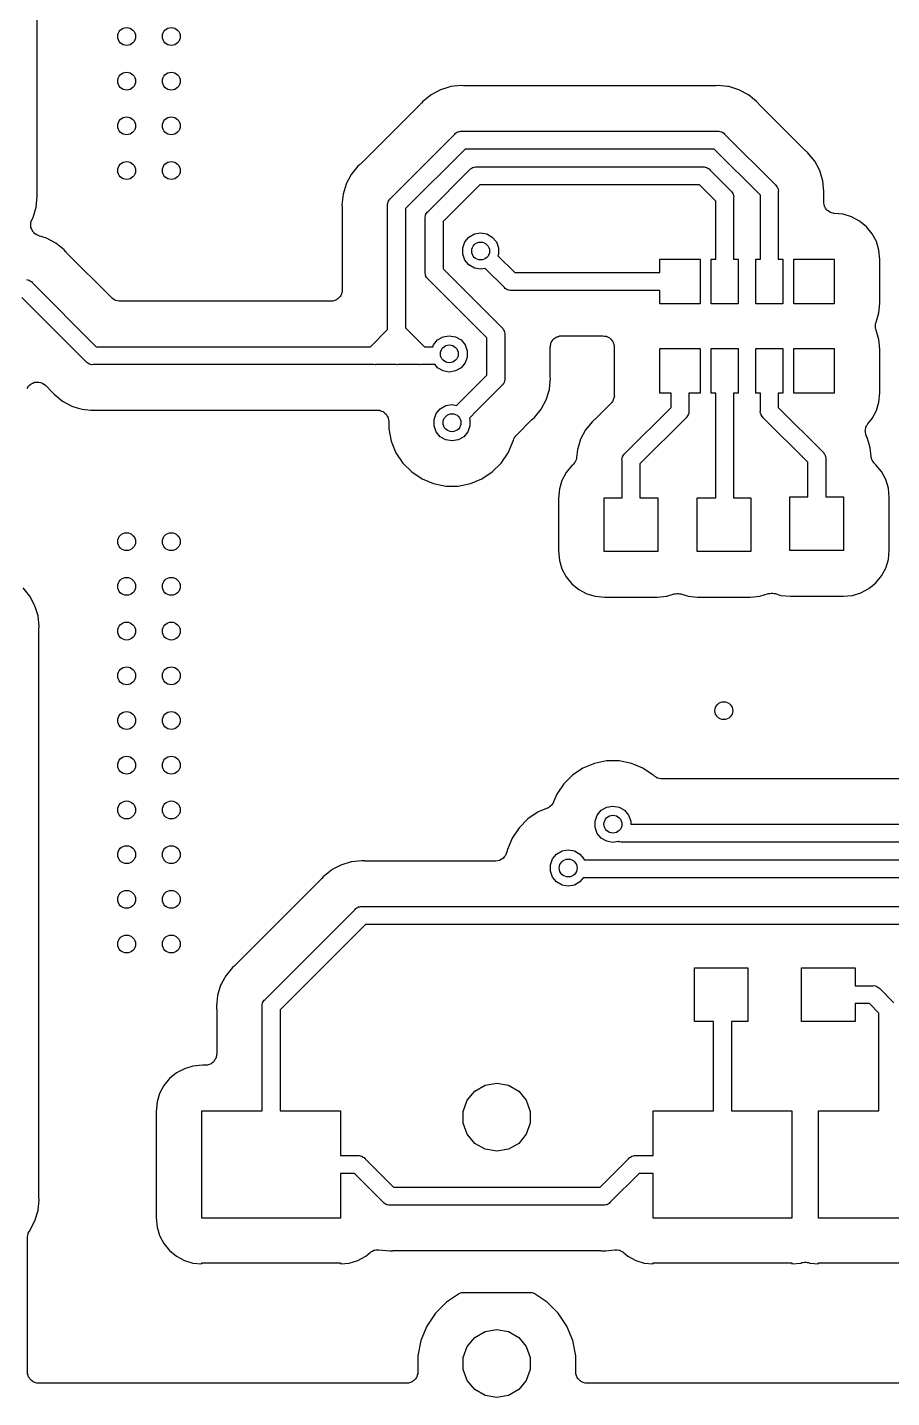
# Model space of a CAD drawing. Extents: x 552.7 to 632.3, y 410.9 to 459.8.
# Drawn here: x 564.03 to 573.7, y 410.86 to 426.18 of the extents above; entities that cross this region are included whole.
import ezdxf

# ---------------------------------------------------------------- set-up
doc = ezdxf.new("R2010")
doc.units = 0
doc.header["$MEASUREMENT"] = 0
doc.layers.add('BLACK', color=7, linetype='CONTINUOUS')

msp = doc.modelspace()

# ---------------------------------------------------------------- linework, layer by layer
at = {"layer": 'BLACK', "linetype": 'CONTINUOUS'}
for p, q in [((564.138, 424.326), (564.138, 430.674)), ((568.884, 425.531), (568.765, 425.519)), ((568.908, 425.529), (568.884, 425.531)), ((568.914, 425.529), (568.908, 425.529)), ((568.92, 425.528), (568.914, 425.529)), ((571.72, 425.528), (568.92, 425.528)), ((571.726, 425.529), (571.72, 425.528)), ((571.732, 425.529), (571.726, 425.529)), ((571.756, 425.531), (571.732, 425.529)), ((571.862, 425.52), (571.756, 425.531)), ((571.875, 425.519), (571.862, 425.52)), ((568.545, 425.428), (568.452, 425.352)), ((568.651, 425.484), (568.545, 425.428)), ((568.735, 425.51), (568.651, 425.484)), ((568.765, 425.519), (568.735, 425.51)), ((571.989, 425.484), (571.875, 425.519)), ((572.095, 425.428), (571.989, 425.484)), ((572.188, 425.352), (572.095, 425.428)), ((568.429, 425.324), (567.756, 424.651)), ((568.432, 425.33), (568.429, 425.324)), ((568.437, 425.334), (568.432, 425.33)), ((568.452, 425.352), (568.437, 425.334)), ((572.203, 425.334), (572.188, 425.352)), ((572.208, 425.33), (572.203, 425.334)), ((572.211, 425.324), (572.208, 425.33)), ((572.734, 424.801), (572.211, 425.324)), ((568.092, 424.269), (568.811, 424.988)), ((568.811, 424.988), (568.819, 424.998)), ((568.819, 424.998), (568.831, 425.004)), ((568.831, 425.004), (568.841, 425.012)), ((568.841, 425.012), (568.846, 425.013)), ((568.846, 425.013), (568.85, 425.015)), ((568.85, 425.015), (568.863, 425.018)), ((568.863, 425.018), (568.875, 425.021)), ((568.875, 425.021), (568.889, 425.02)), ((568.889, 425.02), (571.751, 425.02)), ((571.751, 425.02), (571.765, 425.021)), ((571.765, 425.021), (571.777, 425.018)), ((571.777, 425.018), (571.79, 425.015)), ((571.79, 425.015), (571.794, 425.013)), ((571.794, 425.013), (571.799, 425.012)), ((571.799, 425.012), (571.809, 425.004)), ((571.809, 425.004), (571.821, 424.998)), ((571.821, 424.998), (571.829, 424.988)), ((571.829, 424.988), (572.398, 424.419)), ((568.926, 424.82), (568.26, 424.154)), ((571.714, 424.82), (568.926, 424.82)), ((572.23, 424.304), (571.714, 424.82)), ((572.74, 424.798), (572.734, 424.801)), ((572.744, 424.793), (572.74, 424.798)), ((572.762, 424.778), (572.744, 424.793)), ((572.777, 424.759), (572.762, 424.778)), ((572.797, 424.735), (572.777, 424.759)), ((572.777, 424.759), (572.777, 424.759)), ((572.777, 424.759), (572.777, 424.759)), ((567.728, 424.628), (567.652, 424.535)), ((567.746, 424.643), (567.728, 424.628)), ((567.75, 424.648), (567.746, 424.643)), ((567.756, 424.651), (567.75, 424.648)), ((568.985, 424.598), (568.996, 424.604)), ((568.996, 424.604), (569.007, 424.612)), ((569.007, 424.612), (569.011, 424.613)), ((569.011, 424.613), (569.015, 424.615)), ((569.015, 424.615), (569.028, 424.618)), ((569.028, 424.618), (569.041, 424.621)), ((569.041, 424.621), (569.054, 424.62)), ((569.054, 424.62), (571.586, 424.62)), ((571.586, 424.62), (571.599, 424.621)), ((571.599, 424.621), (571.612, 424.618)), ((571.612, 424.618), (571.625, 424.615)), ((571.625, 424.615), (571.629, 424.613)), ((571.629, 424.613), (571.633, 424.612)), ((571.633, 424.612), (571.644, 424.604)), ((571.644, 424.604), (571.655, 424.598)), ((572.838, 424.685), (572.797, 424.735)), ((572.797, 424.735), (572.797, 424.735)), ((572.894, 424.579), (572.838, 424.685)), ((567.652, 424.535), (567.596, 424.43)), ((568.512, 424.124), (568.976, 424.588)), ((568.976, 424.588), (568.985, 424.598)), ((571.655, 424.598), (571.664, 424.588)), ((571.664, 424.588), (571.898, 424.354)), ((572.915, 424.513), (572.894, 424.579)), ((572.929, 424.465), (572.915, 424.513)), ((572.915, 424.513), (572.915, 424.513)), ((572.941, 424.346), (572.929, 424.465)), ((564.139, 424.32), (564.138, 424.326)), ((564.139, 424.314), (564.139, 424.32)), ((564.141, 424.29), (564.139, 424.314)), ((567.561, 424.315), (567.549, 424.196)), ((567.596, 424.429), (567.561, 424.315)), ((567.596, 424.43), (567.596, 424.43)), ((567.596, 424.43), (567.596, 424.429)), ((569.091, 424.42), (568.68, 424.009)), ((571.549, 424.42), (569.091, 424.42)), ((571.73, 424.239), (571.549, 424.42)), ((571.898, 424.354), (571.908, 424.345)), ((571.908, 424.345), (571.914, 424.334)), ((571.914, 424.334), (571.922, 424.323)), ((571.922, 424.323), (571.923, 424.319)), ((571.923, 424.319), (571.925, 424.315)), ((571.925, 424.315), (571.928, 424.302)), ((571.928, 424.302), (571.931, 424.289)), ((572.23, 423.59), (572.23, 424.304)), ((572.398, 424.419), (572.408, 424.411)), ((572.408, 424.411), (572.414, 424.399)), ((572.414, 424.399), (572.422, 424.389)), ((572.422, 424.389), (572.423, 424.384)), ((572.423, 424.384), (572.425, 424.38)), ((572.425, 424.38), (572.428, 424.367)), ((572.428, 424.367), (572.431, 424.355)), ((572.431, 424.355), (572.43, 424.341)), ((572.43, 424.341), (572.43, 423.59)), ((572.938, 424.31), (572.939, 424.316)), ((572.938, 424.227), (572.938, 424.31)), ((572.939, 424.322), (572.941, 424.346)), ((572.939, 424.316), (572.939, 424.322)), ((564.094, 424.056), (564.129, 424.171)), ((564.129, 424.171), (564.141, 424.29)), ((567.549, 424.196), (567.551, 424.172)), ((567.551, 424.172), (567.551, 424.166)), ((567.551, 424.166), (567.552, 424.16)), ((567.552, 424.16), (567.552, 423.245)), ((568.059, 424.205), (568.062, 424.217)), ((568.06, 424.191), (568.059, 424.205)), ((568.06, 423.349), (568.06, 424.191)), ((568.062, 424.217), (568.065, 424.23)), ((568.065, 424.23), (568.067, 424.234)), ((568.067, 424.234), (568.068, 424.239)), ((568.068, 424.239), (568.076, 424.249)), ((568.076, 424.249), (568.082, 424.261)), ((568.082, 424.261), (568.092, 424.269)), ((568.26, 424.154), (568.26, 422.821)), ((571.73, 423.59), (571.73, 424.239)), ((571.931, 424.289), (571.93, 424.276)), ((571.93, 424.276), (571.93, 423.59)), ((572.939, 424.222), (572.938, 424.227)), ((572.938, 424.217), (572.939, 424.222)), ((572.943, 424.201), (572.938, 424.217)), ((572.946, 424.184), (572.943, 424.201)), ((572.948, 424.179), (572.946, 424.184)), ((572.949, 424.175), (572.948, 424.179)), ((572.959, 424.16), (572.949, 424.175)), ((572.968, 424.145), (572.959, 424.16)), ((572.971, 424.142), (572.968, 424.145)), ((572.974, 424.138), (572.971, 424.142)), ((564.068, 423.99), (564.074, 424.01)), ((564.068, 423.989), (564.068, 423.99)), ((564.068, 423.988), (564.068, 423.989)), ((564.069, 423.967), (564.068, 423.988)), ((564.074, 424.01), (564.08, 424.03)), ((564.08, 424.03), (564.081, 424.031)), ((564.081, 424.031), (564.082, 424.032)), ((564.082, 424.032), (564.094, 424.056)), ((568.479, 424.059), (568.482, 424.072)), ((568.48, 424.046), (568.479, 424.059)), ((568.48, 424.001), (568.48, 424.046)), ((568.48, 423.444), (568.48, 424.001)), ((568.48, 424.001), (568.48, 424.001)), ((568.482, 424.072), (568.485, 424.085)), ((568.485, 424.085), (568.487, 424.089)), ((568.487, 424.089), (568.488, 424.093)), ((568.488, 424.093), (568.496, 424.104)), ((568.496, 424.104), (568.502, 424.115)), ((568.502, 424.115), (568.512, 424.124)), ((568.68, 424.009), (568.68, 423.481)), ((572.988, 424.128), (572.974, 424.138)), ((573.001, 424.117), (572.988, 424.128)), ((573.006, 424.115), (573.001, 424.117)), ((573.01, 424.113), (573.006, 424.115)), ((573.027, 424.108), (573.01, 424.113)), ((573.043, 424.102), (573.027, 424.108)), ((573.048, 424.102), (573.043, 424.102)), ((573.053, 424.101), (573.048, 424.102)), ((573.155, 424.091), (573.053, 424.101)), ((573.25, 424.062), (573.155, 424.091)), ((573.339, 424.014), (573.25, 424.062)), ((573.416, 423.951), (573.339, 424.014)), ((564.069, 423.946), (564.069, 423.967)), ((564.07, 423.945), (564.069, 423.946)), ((564.07, 423.944), (564.07, 423.945)), ((564.078, 423.924), (564.07, 423.944)), ((564.086, 423.905), (564.078, 423.924)), ((564.087, 423.904), (564.086, 423.905)), ((564.087, 423.903), (564.087, 423.904)), ((564.101, 423.888), (564.087, 423.903)), ((564.115, 423.872), (564.101, 423.888)), ((564.116, 423.872), (564.115, 423.872)), ((564.117, 423.871), (564.116, 423.872)), ((564.136, 423.861), (564.117, 423.871)), ((564.154, 423.852), (564.136, 423.861)), ((564.156, 423.851), (564.154, 423.852)), ((564.157, 423.851), (564.156, 423.851)), ((564.244, 423.824), (564.157, 423.851)), ((568.924, 423.782), (568.969, 423.836)), ((568.969, 423.836), (569.031, 423.871)), ((569.031, 423.871), (569.1, 423.883)), ((569.1, 423.883), (569.169, 423.871)), ((569.169, 423.871), (569.231, 423.836)), ((569.231, 423.836), (569.276, 423.782)), ((573.479, 423.874), (573.416, 423.951)), ((573.527, 423.785), (573.479, 423.874)), ((564.349, 423.768), (564.244, 423.824)), ((564.442, 423.692), (564.349, 423.768)), ((564.457, 423.674), (564.442, 423.692)), ((568.9, 423.715), (568.924, 423.782)), ((568.9, 423.645), (568.9, 423.715)), ((569.276, 423.782), (569.3, 423.715)), ((569.3, 423.715), (569.3, 423.645)), ((573.556, 423.69), (573.527, 423.785)), ((573.566, 423.584), (573.556, 423.69)), ((564.462, 423.67), (564.457, 423.674)), ((564.465, 423.664), (564.462, 423.67)), ((564.975, 423.155), (564.465, 423.664)), ((568.924, 423.578), (568.9, 423.645)), ((568.969, 423.524), (568.924, 423.578)), ((569.3, 423.645), (569.294, 423.628)), ((569.294, 423.628), (569.481, 423.44)), ((571.105, 423.44), (571.105, 423.59)), ((571.105, 423.59), (571.555, 423.59)), ((571.555, 423.59), (571.555, 423.09)), ((571.68, 423.09), (571.68, 423.59)), ((571.68, 423.59), (571.73, 423.59)), ((571.93, 423.59), (571.98, 423.59)), ((571.98, 423.59), (571.98, 423.09)), ((572.18, 423.09), (572.18, 423.59)), ((572.18, 423.59), (572.23, 423.59)), ((572.43, 423.59), (572.48, 423.59)), ((572.48, 423.59), (572.48, 423.09)), ((572.605, 423.09), (572.605, 423.59)), ((572.605, 423.59), (573.055, 423.59)), ((573.055, 423.59), (573.055, 423.09)), ((573.566, 423.096), (573.566, 423.584)), ((568.479, 423.431), (568.48, 423.444)), ((568.482, 423.418), (568.479, 423.431)), ((568.485, 423.405), (568.482, 423.418)), ((568.487, 423.401), (568.485, 423.405)), ((568.488, 423.397), (568.487, 423.401)), ((568.496, 423.386), (568.488, 423.397)), ((568.502, 423.375), (568.496, 423.386)), ((568.512, 423.366), (568.502, 423.375)), ((568.68, 423.481), (569.338, 422.824)), ((569.031, 423.489), (568.969, 423.524)), ((569.1, 423.477), (569.031, 423.489)), ((569.152, 423.486), (569.1, 423.477)), ((569.366, 423.272), (569.152, 423.486)), ((569.481, 423.44), (571.105, 423.44)), ((564.019, 423.361), (564.032, 423.358)), ((564.032, 423.358), (564.045, 423.355)), ((564.045, 423.355), (564.049, 423.353)), ((564.049, 423.353), (564.053, 423.352)), ((564.053, 423.352), (564.064, 423.344)), ((564.064, 423.344), (564.075, 423.338)), ((564.075, 423.338), (564.084, 423.328)), ((564.084, 423.328), (564.801, 422.61)), ((567.55, 423.223), (567.546, 423.213)), ((567.552, 423.245), (567.55, 423.234)), ((567.55, 423.234), (567.55, 423.223)), ((568.06, 422.801), (568.06, 423.349)), ((568.06, 423.349), (568.06, 423.349)), ((569.17, 422.709), (568.512, 423.366)), ((569.375, 423.262), (569.366, 423.272)), ((569.386, 423.256), (569.375, 423.262)), ((569.397, 423.248), (569.386, 423.256)), ((569.401, 423.247), (569.397, 423.248)), ((569.405, 423.245), (569.401, 423.247)), ((569.418, 423.242), (569.405, 423.245)), ((569.431, 423.239), (569.418, 423.242)), ((569.444, 423.24), (569.431, 423.239)), ((571.105, 423.24), (569.444, 423.24)), ((571.105, 423.09), (571.105, 423.24)), ((564.686, 422.442), (563.969, 423.16)), ((564.979, 423.152), (564.975, 423.155)), ((564.983, 423.148), (564.979, 423.152)), ((564.997, 423.139), (564.983, 423.148)), ((565.011, 423.13), (564.997, 423.139)), ((565.016, 423.128), (565.011, 423.13)), ((565.021, 423.126), (565.016, 423.128)), ((565.037, 423.123), (565.021, 423.126)), ((565.053, 423.118), (565.037, 423.123)), ((565.059, 423.119), (565.053, 423.118)), ((565.064, 423.118), (565.059, 423.119)), ((567.425, 423.118), (565.064, 423.118)), ((567.436, 423.12), (567.425, 423.118)), ((567.447, 423.12), (567.436, 423.12)), ((567.457, 423.124), (567.447, 423.12)), ((567.468, 423.126), (567.457, 423.124)), ((567.478, 423.131), (567.468, 423.126)), ((567.488, 423.135), (567.478, 423.131)), ((567.497, 423.142), (567.488, 423.135)), ((567.507, 423.148), (567.497, 423.142)), ((567.514, 423.156), (567.507, 423.148)), ((567.522, 423.163), (567.514, 423.156)), ((567.528, 423.173), (567.522, 423.163)), ((567.535, 423.181), (567.528, 423.173)), ((567.539, 423.192), (567.535, 423.181)), ((567.544, 423.202), (567.539, 423.192)), ((567.546, 423.213), (567.544, 423.202)), ((571.555, 423.09), (571.105, 423.09)), ((571.98, 423.09), (571.68, 423.09)), ((572.48, 423.09), (572.18, 423.09)), ((573.055, 423.09), (572.605, 423.09)), ((573.556, 422.99), (573.566, 423.096)), ((573.523, 422.883), (573.556, 422.99)), ((567.869, 422.61), (568.06, 422.801)), ((568.26, 422.821), (568.471, 422.61)), ((569.338, 422.824), (569.348, 422.815)), ((569.348, 422.815), (569.354, 422.804)), ((569.354, 422.804), (569.36, 422.796)), ((569.36, 422.796), (569.362, 422.793)), ((569.362, 422.793), (569.363, 422.789)), ((569.363, 422.789), (569.365, 422.785)), ((569.365, 422.785), (569.368, 422.772)), ((569.368, 422.772), (569.371, 422.759)), ((573.516, 422.858), (573.517, 422.862)), ((573.516, 422.84), (573.516, 422.858)), ((573.516, 422.822), (573.516, 422.84)), ((573.517, 422.818), (573.516, 422.822)), ((573.517, 422.866), (573.523, 422.88)), ((573.517, 422.862), (573.517, 422.866)), ((573.517, 422.814), (573.517, 422.818)), ((573.523, 422.8), (573.517, 422.814)), ((573.523, 422.88), (573.523, 422.883)), ((573.523, 422.797), (573.523, 422.8)), ((573.556, 422.69), (573.523, 422.797)), ((564.801, 422.61), (567.869, 422.61)), ((568.471, 422.61), (568.566, 422.61)), ((568.566, 422.61), (568.574, 422.632)), ((568.574, 422.632), (568.619, 422.686)), ((568.619, 422.686), (568.681, 422.721)), ((568.681, 422.721), (568.75, 422.733)), ((568.75, 422.733), (568.819, 422.721)), ((568.819, 422.721), (568.881, 422.686)), ((568.881, 422.686), (568.926, 422.632)), ((568.926, 422.632), (568.95, 422.565)), ((569.17, 422.291), (569.17, 422.709)), ((569.371, 422.759), (569.37, 422.746)), ((569.37, 422.746), (569.37, 422.254)), ((569.878, 422.605), (569.88, 422.616)), ((569.88, 422.627), (569.884, 422.637)), ((569.88, 422.616), (569.88, 422.627)), ((569.884, 422.637), (569.886, 422.648)), ((569.886, 422.648), (569.891, 422.658)), ((569.891, 422.658), (569.895, 422.668)), ((569.895, 422.668), (569.902, 422.677)), ((569.902, 422.677), (569.908, 422.687)), ((569.908, 422.687), (569.916, 422.694)), ((569.916, 422.694), (569.923, 422.702)), ((569.923, 422.702), (569.933, 422.708)), ((569.933, 422.708), (569.942, 422.715)), ((569.942, 422.715), (569.952, 422.719)), ((569.952, 422.719), (569.962, 422.724)), ((569.962, 422.724), (569.973, 422.726)), ((569.973, 422.726), (569.983, 422.73)), ((569.983, 422.73), (569.994, 422.73)), ((569.994, 422.73), (570.005, 422.732)), ((570.005, 422.732), (570.468, 422.732)), ((570.468, 422.732), (570.485, 422.729)), ((570.485, 422.729), (570.503, 422.727)), ((570.503, 422.727), (570.507, 422.725)), ((570.507, 422.725), (570.512, 422.724)), ((570.512, 422.724), (570.527, 422.716)), ((570.527, 422.716), (570.542, 422.708)), ((570.542, 422.708), (570.546, 422.705)), ((570.546, 422.705), (570.55, 422.702)), ((570.55, 422.702), (570.561, 422.689)), ((570.561, 422.689), (570.573, 422.677)), ((570.573, 422.677), (570.575, 422.672)), ((570.575, 422.672), (570.578, 422.668)), ((570.578, 422.668), (570.584, 422.652)), ((570.584, 422.652), (570.591, 422.637)), ((570.591, 422.637), (570.592, 422.632)), ((570.592, 422.632), (570.593, 422.627)), ((570.593, 422.627), (570.593, 422.61)), ((570.593, 422.61), (570.595, 422.593)), ((573.566, 422.584), (573.556, 422.69)), ((568.95, 422.495), (568.926, 422.428)), ((568.95, 422.565), (568.95, 422.495)), ((569.878, 422.286), (569.878, 422.605)), ((570.595, 422.593), (570.594, 422.584)), ((570.594, 422.584), (570.594, 422.096)), ((571.105, 422.09), (571.105, 422.59)), ((571.105, 422.59), (571.555, 422.59)), ((571.555, 422.59), (571.555, 422.09)), ((571.68, 422.09), (571.68, 422.59)), ((571.68, 422.59), (571.98, 422.59)), ((571.98, 422.59), (571.98, 422.09)), ((572.18, 422.09), (572.18, 422.59)), ((572.18, 422.59), (572.48, 422.59)), ((572.48, 422.59), (572.48, 422.09)), ((572.605, 422.09), (572.605, 422.59)), ((572.605, 422.59), (573.055, 422.59)), ((573.055, 422.59), (573.055, 422.09)), ((573.566, 422.096), (573.566, 422.584)), ((564.695, 422.432), (564.686, 422.442)), ((564.706, 422.426), (564.695, 422.432)), ((564.717, 422.418), (564.706, 422.426)), ((564.721, 422.417), (564.717, 422.418)), ((564.725, 422.415), (564.721, 422.417)), ((564.738, 422.412), (564.725, 422.415)), ((564.751, 422.409), (564.738, 422.412)), ((564.764, 422.41), (564.751, 422.409)), ((567.906, 422.41), (564.764, 422.41)), ((567.919, 422.409), (567.906, 422.41)), ((567.923, 422.41), (567.919, 422.409)), ((568.157, 422.41), (567.923, 422.41)), ((568.161, 422.409), (568.157, 422.41)), ((568.174, 422.41), (568.161, 422.409)), ((568.417, 422.41), (568.174, 422.41)), ((568.421, 422.409), (568.417, 422.41)), ((568.434, 422.41), (568.421, 422.409)), ((568.59, 422.41), (568.434, 422.41)), ((568.619, 422.374), (568.59, 422.41)), ((568.681, 422.339), (568.619, 422.374)), ((568.75, 422.327), (568.681, 422.339)), ((568.819, 422.339), (568.75, 422.327)), ((568.881, 422.374), (568.819, 422.339)), ((568.926, 422.428), (568.881, 422.374)), ((564.029, 422.144), (564.038, 422.162)), ((564.038, 422.162), (564.039, 422.163)), ((564.039, 422.163), (564.04, 422.165)), ((564.04, 422.165), (564.055, 422.179)), ((564.055, 422.179), (564.069, 422.193)), ((564.069, 422.193), (564.071, 422.194)), ((564.071, 422.194), (564.072, 422.195)), ((564.072, 422.195), (564.091, 422.203)), ((564.091, 422.203), (564.109, 422.212)), ((564.109, 422.212), (564.111, 422.212)), ((564.111, 422.212), (564.113, 422.213)), ((564.113, 422.213), (564.133, 422.214)), ((564.133, 422.214), (564.153, 422.215)), ((564.153, 422.215), (564.155, 422.215)), ((564.155, 422.215), (564.157, 422.215)), ((564.157, 422.215), (564.176, 422.209)), ((564.176, 422.209), (564.195, 422.204)), ((564.195, 422.204), (564.197, 422.203)), ((564.197, 422.203), (564.199, 422.202)), ((564.199, 422.202), (564.215, 422.19)), ((564.215, 422.19), (564.231, 422.179)), ((564.231, 422.179), (564.305, 422.106)), ((568.915, 422.037), (569.17, 422.291)), ((569.338, 422.176), (569.057, 421.895)), ((569.348, 422.185), (569.338, 422.176)), ((569.354, 422.196), (569.348, 422.185)), ((569.362, 422.207), (569.354, 422.196)), ((569.363, 422.211), (569.362, 422.207)), ((569.365, 422.215), (569.363, 422.211)), ((569.368, 422.228), (569.365, 422.215)), ((569.371, 422.241), (569.368, 422.228)), ((569.37, 422.254), (569.371, 422.241)), ((569.869, 422.131), (569.879, 422.226)), ((569.879, 422.28), (569.878, 422.286)), ((569.879, 422.274), (569.879, 422.28)), ((569.881, 422.25), (569.879, 422.274)), ((569.879, 422.226), (569.881, 422.25)), ((569.879, 422.226), (569.879, 422.226)), ((569.879, 422.226), (569.879, 422.226)), ((564.305, 422.106), (564.308, 422.1)), ((564.308, 422.1), (564.313, 422.096)), ((564.313, 422.096), (564.328, 422.078)), ((564.328, 422.078), (564.421, 422.002)), ((564.421, 422.002), (564.526, 421.946)), ((568.832, 421.954), (568.915, 422.037)), ((568.915, 422.037), (568.915, 422.037)), ((569.778, 421.911), (569.834, 422.016)), ((569.834, 422.016), (569.869, 422.131)), ((570.574, 421.997), (570.566, 421.988)), ((570.578, 422.006), (570.574, 421.997)), ((570.584, 422.015), (570.578, 422.006)), ((570.587, 422.026), (570.584, 422.015)), ((570.592, 422.037), (570.587, 422.026)), ((570.593, 422.047), (570.592, 422.037)), ((570.596, 422.057), (570.593, 422.047)), ((570.594, 422.096), (570.595, 422.081)), ((570.595, 422.081), (570.595, 422.069)), ((570.595, 422.069), (570.596, 422.057)), ((571.23, 422.09), (571.105, 422.09)), ((571.23, 421.931), (571.23, 422.09)), ((571.555, 422.09), (571.43, 422.09)), ((571.43, 422.09), (571.43, 421.894)), ((571.73, 422.09), (571.68, 422.09)), ((571.73, 420.92), (571.73, 422.09)), ((571.98, 422.09), (571.93, 422.09)), ((571.93, 422.09), (571.93, 420.92)), ((572.23, 422.09), (572.18, 422.09)), ((572.23, 421.894), (572.23, 422.09)), ((572.48, 422.09), (572.43, 422.09)), ((572.43, 422.09), (572.43, 421.931)), ((573.055, 422.09), (572.605, 422.09)), ((573.556, 421.99), (573.566, 422.096)), ((564.526, 421.946), (564.599, 421.923)), ((564.599, 421.923), (564.599, 421.923)), ((564.599, 421.923), (564.641, 421.911)), ((564.641, 421.911), (564.643, 421.911)), ((564.643, 421.911), (564.643, 421.911)), ((564.643, 421.911), (564.736, 421.901)), ((564.736, 421.901), (564.736, 421.901)), ((564.736, 421.901), (564.76, 421.899)), ((564.76, 421.899), (564.784, 421.901)), ((564.784, 421.901), (564.79, 421.901)), ((564.79, 421.901), (564.796, 421.902)), ((564.796, 421.902), (567.874, 421.902)), ((567.874, 421.902), (567.88, 421.901)), ((567.88, 421.901), (567.886, 421.901)), ((567.886, 421.901), (567.91, 421.899)), ((567.91, 421.899), (567.933, 421.901)), ((567.933, 421.901), (567.95, 421.9)), ((567.95, 421.9), (567.967, 421.9)), ((567.967, 421.9), (567.972, 421.898)), ((567.972, 421.898), (567.977, 421.898)), ((567.977, 421.898), (567.992, 421.891)), ((567.992, 421.891), (568.009, 421.885)), ((568.009, 421.885), (568.012, 421.882)), ((568.012, 421.882), (568.017, 421.88)), ((568.017, 421.88), (568.029, 421.868)), ((568.029, 421.868), (568.042, 421.857)), ((568.042, 421.857), (568.045, 421.852)), ((568.045, 421.852), (568.048, 421.849)), ((568.048, 421.849), (568.056, 421.833)), ((568.58, 421.795), (568.604, 421.862)), ((568.604, 421.862), (568.649, 421.916)), ((568.649, 421.916), (568.711, 421.951)), ((568.711, 421.951), (568.78, 421.963)), ((568.78, 421.963), (568.832, 421.954)), ((569.057, 421.895), (568.974, 421.812)), ((569.057, 421.895), (569.057, 421.895)), ((569.702, 421.818), (569.778, 421.911)), ((570.559, 421.979), (570.378, 421.797)), ((570.566, 421.988), (570.559, 421.979)), ((570.714, 421.416), (571.23, 421.931)), ((571.422, 421.847), (571.414, 421.836)), ((571.423, 421.851), (571.422, 421.847)), ((571.425, 421.855), (571.423, 421.851)), ((571.428, 421.868), (571.425, 421.855)), ((571.431, 421.881), (571.428, 421.868)), ((571.43, 421.894), (571.431, 421.881)), ((572.229, 421.881), (572.23, 421.894)), ((572.232, 421.868), (572.229, 421.881)), ((572.235, 421.855), (572.232, 421.868)), ((572.237, 421.851), (572.235, 421.855)), ((572.238, 421.847), (572.237, 421.851)), ((572.246, 421.836), (572.238, 421.847)), ((572.43, 421.931), (572.928, 421.434)), ((573.479, 421.806), (573.527, 421.895)), ((573.527, 421.895), (573.556, 421.99)), ((568.056, 421.833), (568.064, 421.818)), ((568.064, 421.818), (568.065, 421.814)), ((568.065, 421.814), (568.067, 421.809)), ((568.067, 421.809), (568.069, 421.792)), ((568.069, 421.792), (568.072, 421.775)), ((568.072, 421.775), (568.072, 421.69)), ((568.072, 421.69), (568.099, 421.553)), ((568.58, 421.725), (568.58, 421.795)), ((568.604, 421.658), (568.58, 421.725)), ((568.98, 421.725), (568.956, 421.658)), ((568.974, 421.812), (568.98, 421.795)), ((568.98, 421.795), (568.98, 421.725)), ((569.495, 421.615), (569.674, 421.795)), ((569.674, 421.795), (569.68, 421.798)), ((569.68, 421.798), (569.684, 421.803)), ((569.684, 421.803), (569.702, 421.818)), ((570.35, 421.774), (570.274, 421.681)), ((570.368, 421.789), (570.35, 421.774)), ((570.372, 421.794), (570.368, 421.789)), ((570.378, 421.797), (570.372, 421.794)), ((571.398, 421.816), (570.882, 421.301)), ((571.408, 421.825), (571.398, 421.816)), ((571.414, 421.836), (571.408, 421.825)), ((572.252, 421.825), (572.246, 421.836)), ((572.262, 421.816), (572.252, 421.825)), ((572.76, 421.319), (572.262, 421.816)), ((573.405, 421.693), (573.408, 421.701)), ((573.405, 421.679), (573.405, 421.693)), ((573.408, 421.701), (573.41, 421.709)), ((573.41, 421.709), (573.416, 421.721)), ((573.416, 421.721), (573.421, 421.734)), ((573.421, 421.734), (573.427, 421.74)), ((573.427, 421.74), (573.431, 421.748)), ((573.431, 421.748), (573.479, 421.806)), ((568.099, 421.553), (568.153, 421.425)), ((568.649, 421.604), (568.604, 421.658)), ((568.711, 421.569), (568.649, 421.604)), ((568.78, 421.557), (568.711, 421.569)), ((568.849, 421.569), (568.78, 421.557)), ((568.911, 421.604), (568.849, 421.569)), ((568.956, 421.658), (568.911, 421.604)), ((569.407, 421.425), (569.466, 421.565)), ((569.466, 421.566), (569.47, 421.579)), ((569.466, 421.565), (569.466, 421.566)), ((569.47, 421.579), (569.474, 421.585)), ((569.474, 421.585), (569.476, 421.591)), ((569.476, 421.591), (569.486, 421.603)), ((569.486, 421.603), (569.495, 421.615)), ((570.218, 421.576), (570.194, 421.497)), ((570.274, 421.681), (570.218, 421.576)), ((573.402, 421.666), (573.405, 421.679)), ((573.404, 421.657), (573.402, 421.666)), ((573.404, 421.649), (573.404, 421.657)), ((573.408, 421.636), (573.404, 421.649)), ((573.41, 421.622), (573.408, 421.636)), ((573.415, 421.615), (573.41, 421.622)), ((573.417, 421.607), (573.415, 421.615)), ((573.424, 421.594), (573.417, 421.607)), ((573.439, 421.546), (573.424, 421.594)), ((573.459, 421.479), (573.439, 421.546)), ((573.439, 421.546), (573.439, 421.546)), ((568.153, 421.425), (568.23, 421.309)), ((569.33, 421.309), (569.407, 421.425)), ((570.183, 421.461), (570.174, 421.373)), ((570.194, 421.497), (570.183, 421.461)), ((570.194, 421.497), (570.194, 421.497)), ((570.689, 421.381), (570.69, 421.385)), ((570.69, 421.385), (570.698, 421.396)), ((570.698, 421.396), (570.704, 421.407)), ((570.704, 421.407), (570.714, 421.416)), ((572.928, 421.434), (572.938, 421.425)), ((572.938, 421.425), (572.944, 421.414)), ((572.944, 421.414), (572.952, 421.403)), ((572.952, 421.403), (572.953, 421.399)), ((572.953, 421.399), (572.955, 421.395)), ((572.955, 421.395), (572.958, 421.382)), ((573.469, 421.384), (573.459, 421.479)), ((573.469, 421.382), (573.469, 421.384)), ((573.469, 421.384), (573.469, 421.384)), ((573.469, 421.384), (573.469, 421.384)), ((568.23, 421.309), (568.329, 421.21)), ((569.231, 421.21), (569.33, 421.309)), ((570.121, 421.281), (570.058, 421.204)), ((570.128, 421.287), (570.121, 421.281)), ((570.132, 421.291), (570.128, 421.287)), ((570.136, 421.294), (570.132, 421.291)), ((570.146, 421.308), (570.136, 421.294)), ((570.157, 421.32), (570.146, 421.308)), ((570.159, 421.326), (570.157, 421.32)), ((570.162, 421.33), (570.159, 421.326)), ((570.167, 421.346), (570.162, 421.33)), ((570.173, 421.362), (570.167, 421.346)), ((570.174, 421.373), (570.173, 421.367)), ((570.173, 421.367), (570.173, 421.362)), ((570.681, 421.351), (570.684, 421.364)), ((570.682, 421.338), (570.681, 421.351)), ((570.682, 420.92), (570.682, 421.338)), ((570.684, 421.364), (570.687, 421.377)), ((570.687, 421.377), (570.689, 421.381)), ((570.882, 421.301), (570.882, 420.92)), ((572.76, 420.93), (572.76, 421.319)), ((572.958, 421.382), (572.961, 421.369)), ((572.961, 421.369), (572.96, 421.356)), ((572.96, 421.356), (572.96, 420.93)), ((573.47, 421.376), (573.469, 421.382)), ((573.47, 421.371), (573.47, 421.376)), ((573.474, 421.36), (573.47, 421.371)), ((573.476, 421.353), (573.474, 421.36)), ((573.478, 421.348), (573.476, 421.353)), ((573.481, 421.339), (573.478, 421.348)), ((573.484, 421.335), (573.481, 421.339)), ((573.486, 421.33), (573.484, 421.335)), ((573.495, 421.319), (573.486, 421.33)), ((573.498, 421.314), (573.495, 421.319)), ((573.5, 421.313), (573.498, 421.314)), ((573.506, 421.304), (573.5, 421.313)), ((573.511, 421.3), (573.506, 421.304)), ((573.515, 421.296), (573.511, 421.3)), ((573.521, 421.291), (573.515, 421.296)), ((573.584, 421.214), (573.521, 421.291)), ((568.329, 421.21), (568.445, 421.133)), ((568.445, 421.133), (568.573, 421.079)), ((568.573, 421.079), (568.71, 421.052)), ((568.85, 421.052), (568.987, 421.079)), ((568.987, 421.079), (569.115, 421.133)), ((569.115, 421.133), (569.231, 421.21)), ((570.01, 421.115), (569.981, 421.02)), ((570.058, 421.204), (570.01, 421.115)), ((573.632, 421.125), (573.584, 421.214)), ((573.661, 421.03), (573.632, 421.125)), ((568.71, 421.052), (568.85, 421.052)), ((569.981, 421.02), (569.971, 420.914)), ((572.56, 420.33), (572.56, 420.93)), ((572.56, 420.93), (572.76, 420.93)), ((572.96, 420.93), (573.16, 420.93)), ((573.16, 420.93), (573.16, 420.33)), ((573.671, 420.924), (573.661, 421.03)), ((573.671, 420.336), (573.671, 420.924)), ((569.971, 420.914), (569.971, 420.326)), ((570.482, 420.32), (570.482, 420.92)), ((570.482, 420.92), (570.682, 420.92)), ((570.882, 420.92), (571.082, 420.92)), ((571.082, 420.92), (571.082, 420.32)), ((571.522, 420.32), (571.522, 420.92)), ((571.522, 420.92), (571.73, 420.92)), ((571.93, 420.92), (572.122, 420.92)), ((572.122, 420.92), (572.122, 420.32)), ((569.971, 420.326), (569.981, 420.22)), ((571.082, 420.32), (570.482, 420.32)), ((572.122, 420.32), (571.522, 420.32)), ((573.16, 420.33), (572.56, 420.33)), ((573.661, 420.23), (573.671, 420.336)), ((569.981, 420.22), (570.01, 420.125)), ((573.632, 420.135), (573.661, 420.23)), ((570.01, 420.125), (570.058, 420.036)), ((570.058, 420.036), (570.121, 419.959)), ((573.521, 419.969), (573.584, 420.046)), ((573.584, 420.046), (573.632, 420.135)), ((564.058, 419.819), (563.982, 419.912)), ((570.121, 419.959), (570.198, 419.896)), ((570.198, 419.896), (570.287, 419.848)), ((572.321, 419.849), (572.336, 419.851)), ((572.336, 419.851), (572.351, 419.855)), ((572.351, 419.855), (572.357, 419.854)), ((572.357, 419.854), (572.364, 419.855)), ((572.364, 419.855), (572.379, 419.851)), ((572.379, 419.851), (572.394, 419.849)), ((573.26, 419.829), (573.355, 419.858)), ((573.355, 419.858), (573.444, 419.906)), ((573.444, 419.906), (573.521, 419.969)), ((564.114, 419.714), (564.058, 419.819)), ((564.149, 419.599), (564.114, 419.714)), ((570.287, 419.848), (570.382, 419.819)), ((570.382, 419.819), (570.488, 419.809)), ((570.488, 419.809), (571.076, 419.809)), ((571.076, 419.809), (571.182, 419.819)), ((571.182, 419.819), (571.265, 419.845)), ((571.265, 419.845), (571.28, 419.847)), ((571.28, 419.847), (571.295, 419.85)), ((571.295, 419.85), (571.302, 419.849)), ((571.302, 419.849), (571.309, 419.85)), ((571.309, 419.85), (571.324, 419.847)), ((571.324, 419.847), (571.339, 419.845)), ((571.339, 419.845), (571.422, 419.819)), ((571.422, 419.819), (571.528, 419.809)), ((571.528, 419.809), (572.116, 419.809)), ((572.116, 419.809), (572.222, 419.819)), ((572.222, 419.819), (572.321, 419.849)), ((572.394, 419.849), (572.46, 419.829)), ((572.46, 419.829), (572.566, 419.819)), ((572.566, 419.819), (573.154, 419.819)), ((573.154, 419.819), (573.26, 419.829)), ((564.161, 419.48), (564.149, 419.599)), ((564.158, 419.444), (564.159, 419.45)), ((564.158, 413.106), (564.158, 419.444)), ((564.159, 419.456), (564.161, 419.48)), ((564.159, 419.45), (564.159, 419.456)), ((570.245, 417.897), (570.129, 417.82)), ((570.373, 417.951), (570.245, 417.897)), ((570.51, 417.978), (570.373, 417.951)), ((570.65, 417.978), (570.51, 417.978)), ((570.787, 417.951), (570.65, 417.978)), ((570.915, 417.897), (570.787, 417.951)), ((571.031, 417.82), (570.915, 417.897)), ((570.03, 417.721), (569.953, 417.605)), ((570.129, 417.82), (570.03, 417.721)), ((571.036, 417.815), (571.031, 417.82)), ((571.041, 417.812), (571.036, 417.815)), ((571.044, 417.808), (571.041, 417.812)), ((571.059, 417.799), (571.044, 417.808)), ((571.072, 417.79), (571.059, 417.799)), ((571.078, 417.788), (571.072, 417.79)), ((571.082, 417.786), (571.078, 417.788)), ((571.099, 417.783), (571.082, 417.786)), ((571.115, 417.778), (571.099, 417.783)), ((571.12, 417.779), (571.115, 417.778)), ((571.126, 417.778), (571.12, 417.779)), ((576.27, 417.778), (571.126, 417.778)), ((569.953, 417.605), (569.917, 417.519)), ((569.745, 417.407), (569.629, 417.33)), ((569.848, 417.45), (569.745, 417.407)), ((569.853, 417.453), (569.848, 417.45)), ((569.858, 417.455), (569.853, 417.453)), ((569.871, 417.465), (569.858, 417.455)), ((569.885, 417.474), (569.871, 417.465)), ((569.889, 417.478), (569.885, 417.474)), ((569.893, 417.482), (569.889, 417.478)), ((569.902, 417.496), (569.893, 417.482)), ((569.912, 417.509), (569.902, 417.496)), ((569.914, 417.514), (569.912, 417.509)), ((569.917, 417.519), (569.914, 417.514)), ((570.404, 417.372), (570.449, 417.426)), ((570.449, 417.426), (570.511, 417.461)), ((570.511, 417.461), (570.58, 417.473)), ((570.58, 417.473), (570.649, 417.461)), ((570.649, 417.461), (570.711, 417.426)), ((570.711, 417.426), (570.756, 417.372)), ((569.629, 417.33), (569.53, 417.231)), ((570.38, 417.305), (570.404, 417.372)), ((570.38, 417.235), (570.38, 417.305)), ((570.756, 417.372), (570.78, 417.305)), ((570.78, 417.305), (570.78, 417.27)), ((570.78, 417.27), (576.741, 417.27)), ((569.453, 417.115), (569.399, 416.987)), ((569.53, 417.231), (569.453, 417.115)), ((570.404, 417.168), (570.38, 417.235)), ((570.449, 417.114), (570.404, 417.168)), ((570.511, 417.079), (570.449, 417.114)), ((569.386, 416.941), (569.379, 416.921)), ((569.394, 416.96), (569.386, 416.941)), ((569.399, 416.987), (569.394, 416.96)), ((569.949, 416.936), (570.011, 416.971)), ((570.011, 416.971), (570.08, 416.983)), ((570.08, 416.983), (570.149, 416.971)), ((570.149, 416.971), (570.211, 416.936)), ((570.58, 417.067), (570.511, 417.079)), ((570.639, 417.077), (570.58, 417.067)), ((570.641, 417.077), (570.639, 417.077)), ((570.645, 417.075), (570.641, 417.077)), ((570.658, 417.072), (570.645, 417.075)), ((570.671, 417.069), (570.658, 417.072)), ((570.684, 417.07), (570.671, 417.069)), ((576.778, 417.07), (570.684, 417.07)), ((567.536, 416.814), (567.44, 416.763)), ((567.651, 416.849), (567.536, 416.814)), ((567.77, 416.861), (567.651, 416.849)), ((567.794, 416.859), (567.77, 416.861)), ((567.8, 416.859), (567.794, 416.859)), ((567.806, 416.858), (567.8, 416.859)), ((569.269, 416.858), (567.806, 416.858)), ((569.29, 416.862), (569.269, 416.858)), ((569.31, 416.865), (569.29, 416.862)), ((569.311, 416.865), (569.31, 416.865)), ((569.313, 416.866), (569.311, 416.865)), ((569.331, 416.876), (569.313, 416.866)), ((569.349, 416.886), (569.331, 416.876)), ((569.35, 416.887), (569.349, 416.886)), ((569.351, 416.888), (569.35, 416.887)), ((569.364, 416.904), (569.351, 416.888)), ((569.378, 416.919), (569.364, 416.904)), ((569.379, 416.92), (569.378, 416.919)), ((569.379, 416.921), (569.379, 416.92)), ((569.88, 416.815), (569.904, 416.882)), ((569.88, 416.745), (569.88, 416.815)), ((569.904, 416.882), (569.949, 416.936)), ((570.211, 416.936), (570.256, 416.882)), ((570.256, 416.882), (570.26, 416.87)), ((570.26, 416.87), (579.049, 416.87)), ((567.315, 416.654), (566.352, 415.691)), ((567.318, 416.66), (567.315, 416.654)), ((567.323, 416.664), (567.318, 416.66)), ((567.338, 416.682), (567.323, 416.664)), ((567.431, 416.758), (567.338, 416.682)), ((567.44, 416.763), (567.431, 416.758)), ((569.904, 416.678), (569.88, 416.745)), ((569.949, 416.624), (569.904, 416.678)), ((570.249, 416.67), (570.211, 416.624)), ((579.086, 416.67), (570.249, 416.67)), ((570.011, 416.589), (569.949, 416.624)), ((570.08, 416.577), (570.011, 416.589)), ((570.149, 416.589), (570.08, 416.577)), ((570.211, 416.624), (570.149, 416.589)), ((567.696, 416.318), (567.705, 416.328)), ((567.705, 416.328), (567.716, 416.334)), ((567.716, 416.334), (567.727, 416.342)), ((567.727, 416.342), (567.731, 416.343)), ((567.731, 416.343), (567.735, 416.345)), ((567.735, 416.345), (567.748, 416.348)), ((567.748, 416.348), (567.761, 416.351)), ((567.761, 416.351), (567.774, 416.35)), ((567.774, 416.35), (579.319, 416.35)), ((566.688, 415.31), (567.696, 416.318)), ((567.811, 416.15), (566.856, 415.195)), ((579.356, 416.15), (567.811, 416.15)), ((566.248, 415.575), (566.202, 415.489)), ((566.324, 415.668), (566.248, 415.575)), ((566.342, 415.683), (566.324, 415.668)), ((566.346, 415.688), (566.342, 415.683)), ((566.352, 415.691), (566.346, 415.688)), ((571.491, 415.064), (571.491, 415.664)), ((571.491, 415.664), (572.091, 415.664)), ((572.091, 415.664), (572.091, 415.064)), ((572.691, 415.064), (572.691, 415.664)), ((572.691, 415.664), (573.291, 415.664)), ((573.291, 415.664), (573.291, 415.464)), ((566.192, 415.47), (566.157, 415.355)), ((566.202, 415.489), (566.192, 415.47)), ((566.202, 415.489), (566.202, 415.489)), ((573.291, 415.464), (573.487, 415.464)), ((573.487, 415.464), (573.5, 415.465)), ((573.5, 415.465), (573.513, 415.462)), ((573.513, 415.462), (573.526, 415.459)), ((573.526, 415.459), (573.53, 415.457)), ((573.53, 415.457), (573.534, 415.456)), ((573.534, 415.456), (573.545, 415.448)), ((573.545, 415.448), (573.556, 415.442)), ((573.556, 415.442), (573.565, 415.432)), ((573.565, 415.432), (573.724, 415.273)), ((566.157, 415.355), (566.145, 415.236)), ((566.655, 415.245), (566.658, 415.258)), ((566.658, 415.258), (566.661, 415.271)), ((566.661, 415.271), (566.663, 415.275)), ((566.663, 415.275), (566.664, 415.279)), ((566.664, 415.279), (566.672, 415.29)), ((566.672, 415.29), (566.678, 415.301)), ((566.678, 415.301), (566.688, 415.31)), ((573.45, 415.264), (573.291, 415.264)), ((573.291, 415.264), (573.291, 415.064)), ((573.556, 415.158), (573.45, 415.264)), ((566.145, 415.236), (566.147, 415.212)), ((566.147, 415.212), (566.147, 415.206)), ((566.147, 415.206), (566.148, 415.2)), ((566.148, 415.2), (566.148, 414.702)), ((566.656, 415.232), (566.655, 415.245)), ((566.656, 414.064), (566.656, 415.232)), ((566.856, 415.195), (566.856, 414.064)), ((573.556, 414.273), (573.556, 415.158)), ((571.706, 415.064), (571.491, 415.064)), ((571.706, 414.064), (571.706, 415.064)), ((572.091, 415.064), (571.906, 415.064)), ((571.906, 415.064), (571.906, 414.064)), ((573.291, 415.064), (572.691, 415.064)), ((566.135, 414.649), (566.131, 414.639)), ((566.14, 414.659), (566.135, 414.649)), ((566.142, 414.67), (566.14, 414.659)), ((566.146, 414.68), (566.142, 414.67)), ((566.148, 414.702), (566.146, 414.691)), ((566.146, 414.691), (566.146, 414.68)), ((565.697, 414.488), (565.62, 414.425)), ((565.786, 414.536), (565.697, 414.488)), ((565.881, 414.565), (565.786, 414.536)), ((565.987, 414.575), (565.881, 414.565)), ((566.021, 414.575), (565.987, 414.575)), ((566.032, 414.577), (566.021, 414.575)), ((566.043, 414.577), (566.032, 414.577)), ((566.053, 414.581), (566.043, 414.577)), ((566.064, 414.583), (566.053, 414.581)), ((566.074, 414.588), (566.064, 414.583)), ((566.085, 414.592), (566.074, 414.588)), ((566.093, 414.599), (566.085, 414.592)), ((566.103, 414.605), (566.093, 414.599)), ((566.11, 414.613), (566.103, 414.605)), ((566.118, 414.62), (566.11, 414.613)), ((566.124, 414.63), (566.118, 414.62)), ((566.131, 414.639), (566.124, 414.63)), ((565.557, 414.348), (565.509, 414.259)), ((565.62, 414.425), (565.557, 414.348)), ((569.036, 414.285), (569.151, 414.351)), ((569.151, 414.351), (569.281, 414.374)), ((569.281, 414.374), (569.411, 414.351)), ((569.411, 414.351), (569.526, 414.285)), ((565.509, 414.259), (565.48, 414.164)), ((568.906, 414.059), (568.951, 414.183)), ((568.951, 414.183), (569.036, 414.285)), ((569.526, 414.285), (569.611, 414.183)), ((569.611, 414.183), (569.656, 414.059)), ((573.556, 414.064), (573.556, 414.273)), ((573.556, 414.273), (573.556, 414.273)), ((565.48, 414.164), (565.47, 414.058)), ((565.47, 414.058), (565.47, 412.87)), ((565.981, 412.864), (565.981, 414.064)), ((565.981, 414.064), (566.656, 414.064)), ((566.856, 414.064), (567.531, 414.064)), ((567.531, 414.064), (567.531, 413.564)), ((568.906, 413.927), (568.906, 414.059)), ((569.656, 414.059), (569.656, 413.927)), ((571.031, 413.564), (571.031, 414.064)), ((571.031, 414.064), (571.706, 414.064)), ((571.906, 414.064), (572.581, 414.064)), ((572.581, 414.064), (572.581, 412.864)), ((572.881, 412.864), (572.881, 414.064)), ((572.881, 414.064), (573.556, 414.064)), ((568.951, 413.803), (568.906, 413.927)), ((569.656, 413.927), (569.611, 413.803)), ((569.036, 413.701), (568.951, 413.803)), ((569.611, 413.803), (569.526, 413.701)), ((569.151, 413.635), (569.036, 413.701)), ((569.281, 413.612), (569.151, 413.635)), ((569.411, 413.635), (569.281, 413.612)), ((569.526, 413.701), (569.411, 413.635)), ((567.531, 413.564), (567.727, 413.564)), ((567.727, 413.564), (567.74, 413.565)), ((567.74, 413.565), (567.753, 413.562)), ((567.753, 413.562), (567.766, 413.559)), ((567.766, 413.559), (567.77, 413.557)), ((567.77, 413.557), (567.774, 413.556)), ((567.774, 413.556), (567.785, 413.548)), ((567.785, 413.548), (567.796, 413.542)), ((567.796, 413.542), (567.805, 413.532)), ((567.805, 413.532), (568.126, 413.21)), ((570.436, 413.21), (570.757, 413.532)), ((570.757, 413.532), (570.766, 413.542)), ((570.766, 413.542), (570.777, 413.548)), ((570.777, 413.548), (570.788, 413.556)), ((570.788, 413.556), (570.792, 413.557)), ((570.792, 413.557), (570.796, 413.559)), ((570.796, 413.559), (570.809, 413.562)), ((570.809, 413.562), (570.822, 413.565)), ((570.822, 413.565), (570.835, 413.564)), ((570.835, 413.564), (571.031, 413.564)), ((567.69, 413.364), (567.531, 413.364)), ((567.531, 413.364), (567.531, 412.864)), ((568.011, 413.042), (567.69, 413.364)), ((570.872, 413.364), (570.551, 413.042)), ((571.031, 413.364), (570.872, 413.364)), ((571.031, 412.864), (571.031, 413.364)), ((568.126, 413.21), (570.436, 413.21)), ((564.149, 412.951), (564.161, 413.07)), ((564.159, 413.1), (564.158, 413.106)), ((564.159, 413.094), (564.159, 413.1)), ((564.161, 413.07), (564.159, 413.094)), ((568.02, 413.032), (568.011, 413.042)), ((568.031, 413.026), (568.02, 413.032)), ((568.042, 413.018), (568.031, 413.026)), ((568.046, 413.017), (568.042, 413.018)), ((568.05, 413.015), (568.046, 413.017)), ((568.063, 413.012), (568.05, 413.015)), ((568.076, 413.009), (568.063, 413.012)), ((568.089, 413.01), (568.076, 413.009)), ((570.473, 413.01), (568.089, 413.01)), ((570.486, 413.009), (570.473, 413.01)), ((570.499, 413.012), (570.486, 413.009)), ((570.512, 413.015), (570.499, 413.012)), ((570.516, 413.017), (570.512, 413.015)), ((570.52, 413.018), (570.516, 413.017)), ((570.531, 413.026), (570.52, 413.018)), ((570.542, 413.032), (570.531, 413.026)), ((570.551, 413.042), (570.542, 413.032)), ((564.052, 412.72), (564.114, 412.836)), ((564.114, 412.836), (564.149, 412.951)), ((565.47, 412.87), (565.48, 412.764)), ((567.531, 412.864), (565.981, 412.864)), ((572.581, 412.864), (571.031, 412.864)), ((574.431, 412.864), (572.881, 412.864)), ((564.031, 412.652), (564.035, 412.673)), ((564.031, 411.145), (564.031, 412.652)), ((564.035, 412.673), (564.038, 412.694)), ((564.038, 412.694), (564.039, 412.695)), ((564.039, 412.696), (564.049, 412.714)), ((564.039, 412.695), (564.039, 412.696)), ((564.049, 412.714), (564.052, 412.718)), ((564.052, 412.718), (564.052, 412.72)), ((565.48, 412.764), (565.509, 412.669)), ((565.509, 412.669), (565.557, 412.58)), ((565.557, 412.58), (565.62, 412.503)), ((565.62, 412.503), (565.697, 412.44)), ((567.876, 412.49), (567.892, 412.497)), ((567.892, 412.497), (567.906, 412.505)), ((567.906, 412.505), (567.912, 412.506)), ((567.912, 412.506), (567.917, 412.508)), ((567.917, 412.508), (567.933, 412.509)), ((567.933, 412.509), (567.95, 412.512)), ((567.95, 412.512), (567.955, 412.511)), ((567.955, 412.511), (567.961, 412.511)), ((567.961, 412.511), (568.085, 412.499)), ((568.085, 412.499), (568.109, 412.501)), ((568.109, 412.501), (568.115, 412.501)), ((568.115, 412.501), (568.121, 412.502)), ((568.121, 412.502), (570.441, 412.502)), ((570.441, 412.502), (570.447, 412.501)), ((570.447, 412.501), (570.453, 412.501)), ((570.453, 412.501), (570.477, 412.499)), ((570.477, 412.499), (570.501, 412.501)), ((570.501, 412.501), (570.601, 412.511)), ((570.501, 412.501), (570.501, 412.501)), ((570.601, 412.511), (570.607, 412.511)), ((570.607, 412.511), (570.612, 412.512)), ((570.612, 412.512), (570.629, 412.509)), ((570.629, 412.509), (570.645, 412.508)), ((570.645, 412.508), (570.65, 412.506)), ((570.65, 412.506), (570.656, 412.505)), ((570.656, 412.505), (570.67, 412.497)), ((570.67, 412.497), (570.686, 412.49)), ((565.697, 412.44), (565.786, 412.392)), ((565.786, 412.392), (565.881, 412.363)), ((565.881, 412.363), (565.981, 412.354)), ((565.981, 412.354), (565.981, 412.364)), ((565.981, 412.364), (567.531, 412.364)), ((567.531, 412.364), (567.531, 412.354)), ((567.531, 412.354), (567.631, 412.363)), ((567.631, 412.363), (567.726, 412.392)), ((567.726, 412.392), (567.815, 412.44)), ((567.815, 412.44), (567.868, 412.483)), ((567.868, 412.483), (567.872, 412.486)), ((567.872, 412.486), (567.876, 412.49)), ((570.686, 412.49), (570.69, 412.486)), ((570.69, 412.486), (570.694, 412.483)), ((570.694, 412.483), (570.747, 412.44)), ((570.747, 412.44), (570.836, 412.392)), ((570.836, 412.392), (570.931, 412.363)), ((570.931, 412.363), (571.031, 412.354)), ((571.031, 412.354), (571.031, 412.364)), ((571.031, 412.364), (572.581, 412.364)), ((572.581, 412.364), (572.581, 412.354)), ((572.581, 412.354), (572.681, 412.363)), ((572.681, 412.363), (572.694, 412.367)), ((572.694, 412.367), (572.709, 412.369)), ((572.709, 412.369), (572.724, 412.373)), ((572.724, 412.373), (572.731, 412.372)), ((572.731, 412.372), (572.738, 412.373)), ((572.738, 412.373), (572.753, 412.369)), ((572.753, 412.369), (572.768, 412.367)), ((572.768, 412.367), (572.781, 412.363)), ((572.781, 412.363), (572.881, 412.354)), ((572.881, 412.354), (572.881, 412.364)), ((572.881, 412.364), (574.431, 412.364)), ((568.718, 411.925), (568.595, 411.802)), ((568.863, 412.022), (568.718, 411.925)), ((568.883, 412.03), (568.863, 412.022)), ((569.679, 412.03), (568.883, 412.03)), ((569.699, 412.022), (569.679, 412.03)), ((569.844, 411.925), (569.699, 412.022)), ((569.967, 411.802), (569.844, 411.925)), ((568.595, 411.802), (568.498, 411.657)), ((570.064, 411.657), (569.967, 411.802)), ((568.498, 411.657), (568.432, 411.497)), ((569.036, 411.531), (569.151, 411.597)), ((569.151, 411.597), (569.281, 411.62)), ((569.281, 411.62), (569.411, 411.597)), ((569.411, 411.597), (569.526, 411.531)), ((570.13, 411.497), (570.064, 411.657)), ((568.432, 411.497), (568.398, 411.326)), ((568.906, 411.305), (568.951, 411.429)), ((568.951, 411.429), (569.036, 411.531)), ((569.526, 411.531), (569.611, 411.429)), ((569.611, 411.429), (569.656, 411.305)), ((570.164, 411.326), (570.13, 411.497)), ((568.398, 411.326), (568.398, 411.145)), ((568.906, 411.173), (568.906, 411.305)), ((569.656, 411.305), (569.656, 411.173)), ((570.164, 411.145), (570.164, 411.326)), ((564.033, 411.134), (564.031, 411.145)), ((564.033, 411.123), (564.033, 411.134)), ((564.037, 411.113), (564.033, 411.123)), ((568.396, 411.123), (568.392, 411.113)), ((568.398, 411.145), (568.396, 411.134)), ((568.396, 411.134), (568.396, 411.123)), ((568.951, 411.049), (568.906, 411.173)), ((569.656, 411.173), (569.611, 411.049)), ((570.166, 411.134), (570.164, 411.145)), ((570.166, 411.123), (570.166, 411.134)), ((570.17, 411.113), (570.166, 411.123)), ((564.039, 411.102), (564.037, 411.113)), ((564.044, 411.092), (564.039, 411.102)), ((564.048, 411.082), (564.044, 411.092)), ((564.055, 411.073), (564.048, 411.082)), ((564.061, 411.063), (564.055, 411.073)), ((564.069, 411.056), (564.061, 411.063)), ((564.076, 411.048), (564.069, 411.056)), ((564.086, 411.042), (564.076, 411.048)), ((564.095, 411.035), (564.086, 411.042)), ((564.105, 411.031), (564.095, 411.035)), ((564.115, 411.026), (564.105, 411.031)), ((564.126, 411.024), (564.115, 411.026)), ((564.136, 411.02), (564.126, 411.024)), ((564.147, 411.02), (564.136, 411.02)), ((564.158, 411.018), (564.147, 411.02)), ((568.271, 411.018), (564.158, 411.018)), ((568.282, 411.02), (568.271, 411.018)), ((568.293, 411.02), (568.282, 411.02)), ((568.303, 411.024), (568.293, 411.02)), ((568.314, 411.026), (568.303, 411.024)), ((568.324, 411.031), (568.314, 411.026)), ((568.334, 411.035), (568.324, 411.031)), ((568.343, 411.042), (568.334, 411.035)), ((568.353, 411.048), (568.343, 411.042)), ((568.36, 411.056), (568.353, 411.048)), ((568.368, 411.063), (568.36, 411.056)), ((568.374, 411.073), (568.368, 411.063)), ((568.381, 411.082), (568.374, 411.073)), ((568.385, 411.092), (568.381, 411.082)), ((568.39, 411.102), (568.385, 411.092)), ((568.392, 411.113), (568.39, 411.102)), ((569.036, 410.947), (568.951, 411.049)), ((569.611, 411.049), (569.526, 410.947)), ((570.172, 411.102), (570.17, 411.113)), ((570.177, 411.092), (570.172, 411.102)), ((570.181, 411.082), (570.177, 411.092)), ((570.188, 411.073), (570.181, 411.082)), ((570.194, 411.063), (570.188, 411.073)), ((570.202, 411.056), (570.194, 411.063)), ((570.209, 411.048), (570.202, 411.056)), ((570.219, 411.042), (570.209, 411.048)), ((570.227, 411.035), (570.219, 411.042)), ((570.238, 411.031), (570.227, 411.035)), ((570.248, 411.026), (570.238, 411.031)), ((570.259, 411.024), (570.248, 411.026)), ((570.269, 411.02), (570.259, 411.024)), ((570.28, 411.02), (570.269, 411.02)), ((570.291, 411.018), (570.28, 411.02)), ((575.171, 411.018), (570.291, 411.018)), ((569.151, 410.881), (569.036, 410.947)), ((569.281, 410.858), (569.151, 410.881)), ((569.411, 410.881), (569.281, 410.858)), ((569.526, 410.947), (569.411, 410.881))]:
    msp.add_line(p, q, dxfattribs=at)
at = {"layer": 'BLACK'}
for centre in [(565.14, 426.08), (565.64, 426.08), (565.14, 425.58), (565.64, 425.58), (565.14, 425.08), (565.64, 425.08), (565.14, 424.58), (565.64, 424.58), (569.1, 423.68), (568.75, 422.53), (568.78, 421.76), (565.14, 420.43), (565.64, 420.43), (565.14, 419.93), (565.64, 419.93), (565.14, 419.43), (565.64, 419.43), (565.14, 418.93), (565.64, 418.93), (571.82, 418.54), (565.14, 418.43), (565.64, 418.43), (565.14, 417.93), (565.64, 417.93), (565.14, 417.43), (565.64, 417.43), (570.58, 417.27), (565.14, 416.93), (565.64, 416.93), (570.08, 416.78), (565.14, 416.43), (565.64, 416.43), (565.14, 415.93), (565.64, 415.93)]:
    msp.add_circle(centre, 0.1, dxfattribs=at)

doc.saveas('drawing.dxf')
